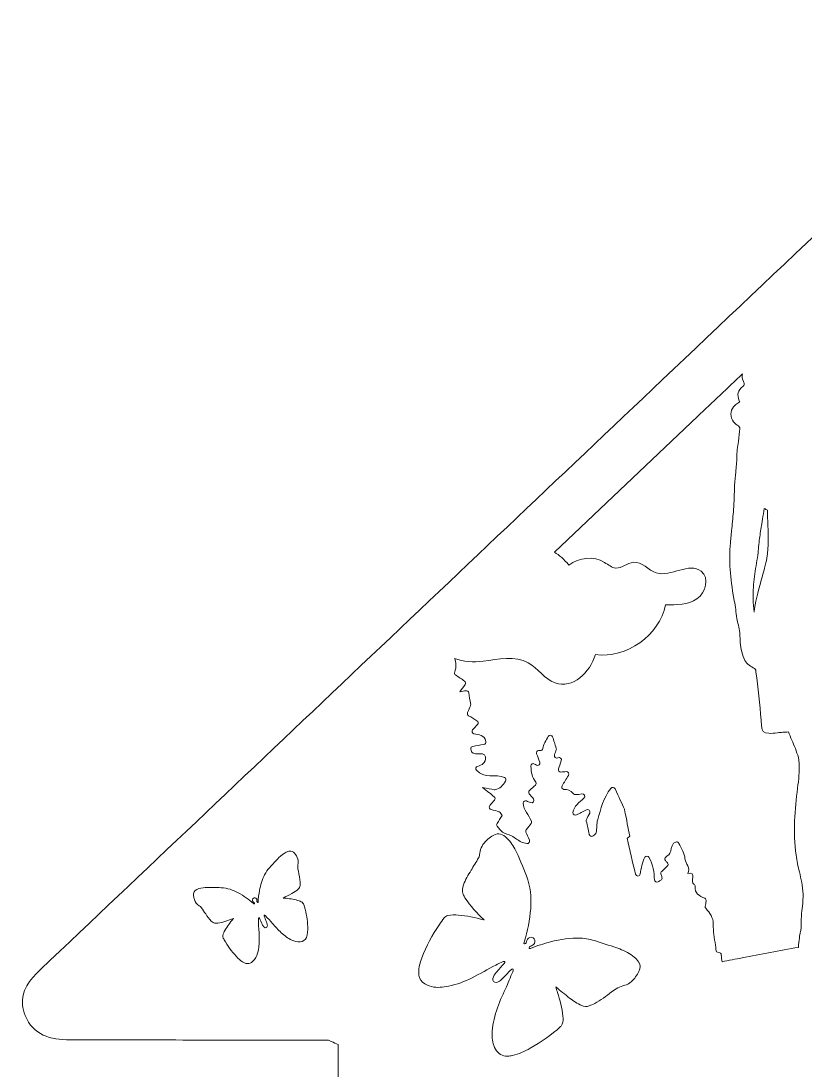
# Model space of a CAD drawing. Header units: millimetres. Extents: x 7 to 551, y -207 to -24.
# Drawn here: x 222.9 to 300, y -130.4 to -27.2 of the extents above; entities that cross this region are included whole.
import ezdxf

# ---------------------------------------------------------------- set-up
doc = ezdxf.new("R2010")
doc.units = ezdxf.units.MM
doc.header["$MEASUREMENT"] = 0
doc.layers.add('Layer 2', color=7, linetype='Continuous')

msp = doc.modelspace()

# ---------------------------------------------------------------- linework, layer by layer
at = {"layer": 'Layer 2', "lineweight": 0}
for points, knots in [([(426.57, -124.18), (426.45, -123), (425.71, -121.65), (424.81, -120.79), (410.95, -107.54), (397.03, -94.35), (383.08, -81.18), (382.31, -80.46), (381.89, -79.74), (381.72, -78.85), (381.68, -78.6), (381.66, -78.32), (381.65, -78.03), (381.65, -77.98), (381.65, -77.94), (381.65, -77.9), (381.67, -72.4), (381.68, -66.91), (381.68, -61.41), (381.68, -55.91), (381.67, -50.42), (381.66, -44.92), (381.65, -41.43), (380.29, -40.1), (376.66, -40.08), (373.28, -40.07), (369.9, -40.07), (366.52, -40.07), (363.91, -40.07), (361.3, -40.07), (358.69, -40.07), (358.18, -40.07), (357.68, -40.07), (357.17, -40.07), (357.17, -40.07), (357.15, -40.07), (357.15, -40.07), (351.8, -40.07), (350.9, -40.91), (350.89, -45.94), (350.88, -47.32), (350.89, -48.7), (350.89, -50.07), (343.01, -43.21), (335.7, -36.29), (328.43, -29.33), (326.94, -27.91), (325.8, -27.19), (324.67, -27.19), (323.52, -27.19), (322.36, -27.92), (320.82, -29.38), (309.2, -40.41), (297.57, -51.42), (285.95, -62.44), (265.57, -81.76), (245.19, -101.09), (224.8, -120.41), (223.71, -121.44), (222.88, -122.53), (223.02, -123.92), (223.06, -124.24), (223.14, -124.58), (223.29, -124.93), (224.09, -126.87), (225.73, -127.33), (227.72, -127.33), (227.74, -127.33), (227.76, -127.33), (227.78, -127.33), (228.73, -127.32), (229.69, -127.32), (230.64, -127.32), (234.26, -127.32), (237.88, -127.35), (241.5, -127.35), (243.08, -127.36), (244.67, -127.36), (246.27, -127.36), (248.51, -127.36), (250.78, -127.35), (253.11, -127.35), (253.2, -127.4), (253.3, -127.44), (253.39, -127.49), (253.61, -127.59), (253.84, -127.69), (254.06, -127.79), (254.06, -128.52), (254.06, -129.05), (254.06, -129.57), (254.06, -129.57), (254.06, -129.57), (254.06, -129.57), (254.06, -129.61), (254.06, -129.65), (254.06, -129.69), (254.06, -151.26), (254.07, -172.83), (254.08, -194.41), (254.08, -195.42), (254.13, -196.26), (254.26, -196.95), (254.72, -199.43), (256.19, -200.04), (260.01, -200.04), (264.47, -200.04), (268.94, -200.04), (273.41, -200.04), (273.41, -200.04), (273.41, -183.65), (273.41, -183.65), (273.41, -183.65), (266.57, -183.65), (266.57, -183.65), (266.57, -183.65), (267.91, -179.74), (269.69, -174.6), (271.38, -169.58), (273.05, -164.63), (274.72, -159.68), (274.34, -159.6), (269.91, -169.55), (267.72, -174.44), (267.62, -174.66), (267.49, -174.87), (267.32, -175.05), (265.83, -176.75), (262.88, -175.63), (262.9, -173.37), (262.91, -173.13), (262.94, -172.89), (263.01, -172.67), (264.64, -167.68), (266.66, -162.81), (268.68, -157.95), (272.26, -149.37), (270.06, -149.89), (279.02, -149.74), (276.28, -148.78), (274.22, -146.09), (274.22, -143.03), (274.22, -139.35), (277.25, -136.2), (280.85, -136.02), (280.85, -136.02), (280.85, -136.01), (280.85, -136.01), (280.87, -136.01), (280.88, -136.01), (280.89, -136.01), (280.96, -136), (281.03, -136.01), (281.1, -136.01), (281.17, -136.01), (281.24, -136), (281.31, -136.01), (281.32, -136.01), (281.34, -136.01), (281.35, -136.01), (281.35, -136.01), (281.35, -136.02), (281.35, -136.02), (284.95, -136.2), (287.99, -139.35), (287.99, -143.03), (287.99, -146.09), (285.92, -148.78), (283.18, -149.74), (292.14, -149.89), (289.94, -149.37), (293.52, -157.95), (295.54, -162.81), (297.56, -167.68), (299.19, -172.67), (299.26, -172.89), (299.29, -173.13), (299.3, -173.37), (299.32, -175.63), (296.37, -176.75), (294.88, -175.05), (294.72, -174.87), (294.58, -174.66), (294.48, -174.44), (292.29, -169.55), (287.86, -159.6), (287.48, -159.68), (289.15, -164.63), (290.82, -169.58), (292.51, -174.6), (294.29, -179.74), (295.63, -183.65), (295.63, -183.65), (295.63, -183.65), (288.79, -183.65), (288.79, -183.65), (288.79, -183.65), (288.79, -200.04), (288.79, -200.04), (296.38, -200.05), (303.98, -200.05), (311.57, -200.05), (311.57, -200.05), (311.57, -183.65), (311.57, -183.65), (311.57, -183.65), (312.5, -159.64), (312.5, -159.64), (312.5, -159.64), (308.07, -169.55), (305.88, -174.44), (305.79, -174.66), (305.65, -174.87), (305.48, -175.05), (303.99, -176.75), (301.04, -175.63), (301.07, -173.37), (301.07, -173.13), (301.1, -172.89), (301.18, -172.67), (302.81, -167.68), (304.82, -162.81), (306.85, -157.95), (310.42, -149.37), (308.22, -149.89), (317.19, -149.74), (314.44, -148.78), (312.38, -146.09), (312.38, -143.03), (312.38, -139.35), (315.41, -136.2), (319.02, -136.02), (319.02, -136.02), (319.02, -136.01), (319.02, -136.01), (319.03, -136.01), (319.04, -136.01), (319.05, -136.01), (319.12, -136), (319.19, -136.01), (319.26, -136.01), (319.33, -136.01), (319.4, -136), (319.47, -136.01), (319.49, -136.01), (319.5, -136.01), (319.51, -136.01), (319.51, -136.01), (319.51, -136.02), (319.51, -136.02), (323.11, -136.2), (326.15, -139.35), (326.15, -143.03), (326.15, -146.09), (324.08, -148.78), (321.34, -149.74), (330.3, -149.89), (328.1, -149.37), (331.68, -157.95), (333.7, -162.81), (335.72, -167.68), (337.35, -172.67), (337.42, -172.89), (337.46, -173.13), (337.46, -173.37), (337.49, -175.63), (334.53, -176.75), (333.04, -175.05), (332.88, -174.87), (332.74, -174.66), (332.64, -174.44), (330.45, -169.55), (325.92, -159.54), (325.92, -159.54), (325.92, -159.54), (326.95, -183.65), (326.95, -183.65), (326.95, -183.65), (326.95, -200.05), (326.95, -200.05), (332.37, -200.05), (337.78, -200.05), (343.2, -200.05), (343.2, -200.05), (343.2, -190.66), (343.2, -190.66), (343.2, -190.66), (338.38, -190.66), (338.38, -190.66), (338.38, -190.66), (339.32, -187.91), (340.58, -184.29), (341.77, -180.76), (342.94, -177.27), (344.12, -173.79), (343.85, -173.73), (340.73, -180.74), (339.19, -184.18), (339.12, -184.33), (339.03, -184.48), (338.91, -184.61), (337.86, -185.8), (335.78, -185.01), (335.8, -183.43), (335.8, -183.25), (335.83, -183.09), (335.88, -182.93), (337.03, -179.42), (338.45, -175.99), (339.87, -172.57), (342.39, -166.53), (340.84, -166.9), (347.15, -166.79), (345.22, -166.12), (343.76, -164.22), (343.76, -162.07), (343.76, -159.47), (345.9, -157.26), (348.44, -157.13), (348.44, -157.13), (348.44, -157.12), (348.44, -157.12), (348.45, -157.12), (348.45, -157.12), (348.46, -157.12), (348.51, -157.12), (348.56, -157.13), (348.61, -157.13), (348.66, -157.13), (348.71, -157.12), (348.76, -157.12), (348.77, -157.12), (348.78, -157.12), (348.78, -157.12), (348.78, -157.12), (348.78, -157.13), (348.78, -157.13), (351.32, -157.26), (353.46, -159.47), (353.46, -162.07), (353.46, -164.22), (352, -166.12), (350.07, -166.79), (356.38, -166.9), (354.84, -166.53), (357.35, -172.57), (358.77, -175.99), (360.2, -179.42), (361.34, -182.93), (361.39, -183.09), (361.42, -183.25), (361.42, -183.43), (361.44, -185.01), (359.36, -185.8), (358.31, -184.61), (358.19, -184.48), (358.1, -184.33), (358.03, -184.18), (356.49, -180.74), (353.37, -173.73), (353.1, -173.79), (354.28, -177.27), (355.45, -180.76), (356.64, -184.29), (357.9, -187.91), (358.84, -190.66), (358.84, -190.66), (358.84, -190.66), (354.02, -190.66), (354.02, -190.66), (354.02, -190.66), (354.02, -200.05), (354.02, -200.05), (359.54, -200.05), (365.06, -200.05), (370.58, -200.04), (370.58, -200.04), (370.58, -190.66), (370.58, -190.66), (370.58, -190.66), (371.24, -173.76), (371.24, -173.76), (371.24, -173.76), (368.12, -180.74), (366.58, -184.18), (366.51, -184.33), (366.41, -184.48), (366.3, -184.61), (365.25, -185.8), (363.17, -185.01), (363.19, -183.43), (363.19, -183.25), (363.21, -183.09), (363.27, -182.93), (364.41, -179.42), (365.83, -175.99), (367.26, -172.57), (369.77, -166.53), (368.23, -166.9), (374.54, -166.79), (372.61, -166.12), (371.15, -164.22), (371.15, -162.07), (371.15, -159.47), (373.29, -157.26), (375.82, -157.13), (375.82, -157.13), (375.82, -157.12), (375.82, -157.12), (375.83, -157.12), (375.84, -157.12), (375.85, -157.12), (375.9, -157.12), (375.95, -157.13), (376, -157.13), (376.05, -157.13), (376.1, -157.12), (376.15, -157.12), (376.15, -157.12), (376.16, -157.12), (376.17, -157.12), (376.17, -157.12), (376.17, -157.13), (376.17, -157.13), (378.71, -157.26), (380.84, -159.47), (380.84, -162.07), (380.84, -164.22), (379.39, -166.12), (377.46, -166.79), (383.77, -166.9), (382.22, -166.53), (384.74, -172.57), (386.16, -175.99), (387.58, -179.42), (388.73, -182.93), (388.78, -183.09), (388.81, -183.25), (388.81, -183.43), (388.83, -185.01), (386.75, -185.8), (385.7, -184.61), (385.58, -184.48), (385.48, -184.33), (385.42, -184.18), (383.87, -180.74), (380.68, -173.69), (380.68, -173.69), (380.68, -173.69), (381.41, -190.66), (381.41, -190.66), (381.41, -190.66), (381.41, -200.04), (381.41, -200.04), (384.49, -200.04), (387.57, -200.04), (390.64, -200.03), (394.18, -200.03), (395.54, -198.72), (395.58, -195.36), (395.59, -194.79), (395.59, -194.22), (395.59, -193.66), (395.59, -178.02), (395.59, -162.37), (395.6, -146.73), (395.6, -141.08), (395.6, -135.42), (395.61, -129.77), (395.61, -129.16), (395.66, -128.54), (395.7, -127.84), (395.75, -127.77), (395.81, -127.71), (395.88, -127.65), (396.38, -127.65), (396.83, -127.65), (397.24, -127.65), (397.52, -127.65), (397.79, -127.65), (398.06, -127.65), (401.39, -127.65), (404.71, -127.66), (408.04, -127.66), (408.04, -127.66), (408.04, -127.66), (408.04, -127.66), (410.41, -127.66), (412.77, -127.66), (415.14, -127.66), (417.47, -127.66), (419.8, -127.66), (422.12, -127.66), (424.79, -127.65), (426.65, -126.38), (426.58, -124.38), (426.57, -124.31), (426.58, -124.25), (426.57, -124.18)], [0, 0, 0, 0, 1, 1, 1, 2, 2, 2, 3, 3, 3, 4, 4, 4, 5, 5, 5, 6, 6, 6, 7, 7, 7, 8, 8, 8, 9, 9, 9, 10, 10, 10, 11, 11, 11, 12, 12, 12, 13, 13, 13, 14, 14, 14, 15, 15, 15, 16, 16, 16, 17, 17, 17, 18, 18, 18, 19, 19, 19, 20, 20, 20, 21, 21, 21, 22, 22, 22, 23, 23, 23, 24, 24, 24, 25, 25, 25, 26, 26, 26, 27, 27, 27, 28, 28, 28, 29, 29, 29, 30, 30, 30, 31, 31, 31, 32, 32, 32, 33, 33, 33, 34, 34, 34, 35, 35, 35, 36, 36, 36, 37, 37, 37, 38, 38, 38, 39, 39, 39, 40, 40, 40, 41, 41, 41, 42, 42, 42, 43, 43, 43, 44, 44, 44, 45, 45, 45, 46, 46, 46, 47, 47, 47, 48, 48, 48, 49, 49, 49, 50, 50, 50, 51, 51, 51, 52, 52, 52, 53, 53, 53, 54, 54, 54, 55, 55, 55, 56, 56, 56, 57, 57, 57, 58, 58, 58, 59, 59, 59, 60, 60, 60, 61, 61, 61, 62, 62, 62, 63, 63, 63, 64, 64, 64, 65, 65, 65, 66, 66, 66, 67, 67, 67, 68, 68, 68, 69, 69, 69, 70, 70, 70, 71, 71, 71, 72, 72, 72, 73, 73, 73, 74, 74, 74, 75, 75, 75, 76, 76, 76, 77, 77, 77, 78, 78, 78, 79, 79, 79, 80, 80, 80, 81, 81, 81, 82, 82, 82, 83, 83, 83, 84, 84, 84, 85, 85, 85, 86, 86, 86, 87, 87, 87, 88, 88, 88, 89, 89, 89, 90, 90, 90, 91, 91, 91, 92, 92, 92, 93, 93, 93, 94, 94, 94, 95, 95, 95, 96, 96, 96, 97, 97, 97, 98, 98, 98, 99, 99, 99, 100, 100, 100, 101, 101, 101, 102, 102, 102, 103, 103, 103, 104, 104, 104, 105, 105, 105, 106, 106, 106, 107, 107, 107, 108, 108, 108, 109, 109, 109, 110, 110, 110, 111, 111, 111, 112, 112, 112, 113, 113, 113, 114, 114, 114, 115, 115, 115, 116, 116, 116, 117, 117, 117, 118, 118, 118, 119, 119, 119, 120, 120, 120, 121, 121, 121, 122, 122, 122, 123, 123, 123, 124, 124, 124, 125, 125, 125, 126, 126, 126, 127, 127, 127, 128, 128, 128, 129, 129, 129, 130, 130, 130, 131, 131, 131, 132, 132, 132, 133, 133, 133, 134, 134, 134, 135, 135, 135, 136, 136, 136, 137, 137, 137, 138, 138, 138, 139, 139, 139, 140, 140, 140, 141, 141, 141, 142, 142, 142, 143, 143, 143, 144, 144, 144, 145, 145, 145, 146, 146, 146, 147, 147, 147, 148, 148, 148, 149, 149, 149, 150, 150, 150, 151, 151, 151, 152, 152, 152, 153, 153, 153, 154, 154, 154, 155, 155, 155, 156, 156, 156, 157, 157, 157, 158, 158, 158, 159, 159, 159, 160, 160, 160, 161, 161, 161, 162, 162, 162, 163, 163, 163, 164, 164, 164, 165, 165, 165, 166, 166, 166, 166]), ([(299.7, -114.19), (299.63, -114.78), (299.55, -115.55), (299.57, -116.37), (299.57, -116.5), (299.53, -116.65), (299.49, -116.8), (299.45, -116.93), (299.38, -117.59), (299.31, -118.24), (297.46, -118.56), (295.61, -118.91), (293.78, -119.27), (293.11, -119.4), (292.45, -119.53), (291.8, -119.65), (291.75, -119.43), (291.74, -119.21), (291.73, -118.98), (291.73, -118.85), (291.62, -118.75), (291.49, -118.75), (291.06, -118.77), (291.22, -118.2), (291.17, -118.01), (291.01, -117.34), (290.95, -116.64), (290.94, -115.95), (290.94, -115.29), (290.61, -114.87), (290.21, -114.4), (290.16, -114.34), (290.14, -114.28), (290.15, -114.21), (290.18, -114.06), (290.21, -113.87), (290.23, -113.67), (290.25, -113.57), (290.2, -113.46), (290.1, -113.42), (289.56, -113.18), (289.09, -112.93), (289.16, -112.26), (289.18, -112.16), (289.12, -112.06), (289.03, -112.03), (288.6, -111.86), (289.38, -110.75), (288.44, -110.97), (288.75, -110.42), (288.2, -110.05), (288.16, -109.54), (288.12, -109.02), (287.8, -108.52), (287.57, -108.02), (287.53, -107.92), (287.42, -107.86), (287.31, -107.88), (286.86, -107.96), (286.82, -108.48), (286.76, -108.78), (286.69, -109.12), (286.47, -109.21), (286.27, -109.36), (286.17, -109.44), (286.15, -109.6), (286.24, -109.71), (286.3, -109.77), (286.37, -109.84), (286.44, -109.92), (286.53, -110.02), (286.52, -110.17), (286.42, -110.26), (286.24, -110.42), (286.06, -110.59), (285.87, -110.78), (285.8, -110.84), (285.77, -110.93), (285.8, -111.02), (285.83, -111.13), (285.86, -111.25), (285.9, -111.37), (285.93, -111.48), (285.88, -111.59), (285.78, -111.64), (285.69, -111.69), (285.6, -111.74), (285.51, -111.79), (285.36, -111.88), (285.17, -111.77), (285.16, -111.6), (285.12, -110.88), (285.06, -110.12), (284.62, -109.39), (284.53, -109.24), (284.29, -109.24), (284.21, -109.39), (283.93, -109.89), (283.86, -110.46), (283.76, -111.04), (283.71, -111.3), (283.35, -111.3), (283.29, -111.05), (283, -109.8), (282.74, -108.67), (282.48, -107.52), (282.53, -107.47), (282.66, -107.38), (282.73, -107.32), (282.57, -106.51), (282.42, -105.73), (282.22, -104.7), (282.22, -104.69), (282.21, -104.67), (282.2, -104.65), (281.97, -104.15), (281.65, -103.45), (281.28, -102.66), (281.21, -102.5), (280.99, -102.47), (280.88, -102.61), (280.11, -103.55), (279.91, -104.65), (279.58, -105.68), (279.45, -106.08), (279.53, -106.55), (279.42, -106.95), (279.39, -107.08), (279.27, -107.17), (279.13, -107.28), (278.99, -107.39), (278.79, -107.31), (278.75, -107.14), (278.65, -106.67), (278.55, -106.26), (278.46, -105.84), (278.45, -105.78), (278.45, -105.73), (278.48, -105.68), (278.57, -105.5), (278.67, -105.3), (278.79, -105.04), (278.9, -104.83), (278.67, -104.62), (278.47, -104.72), (278.1, -104.91), (277.8, -105.07), (277.5, -105.22), (277.33, -105.31), (277.13, -105.17), (277.15, -104.98), (277.23, -104.33), (277.76, -104.01), (278.23, -103.57), (278.4, -103.41), (278.26, -103.13), (278.03, -103.16), (277.61, -103.23), (277.26, -103.28), (277.19, -103.16), (276.94, -102.73), (276.58, -102.75), (276.25, -102.71), (276.08, -102.69), (275.98, -102.5), (276.08, -102.35), (276.27, -102.04), (276.47, -101.72), (276.71, -101.34), (276.81, -101.17), (276.68, -100.96), (276.49, -100.97), (276.29, -100.99), (276.13, -101), (275.97, -101.01), (275.8, -101.02), (275.67, -100.85), (275.73, -100.69), (275.81, -100.45), (275.9, -100.2), (276, -99.9), (276.07, -99.7), (275.86, -99.51), (275.67, -99.61), (275.67, -99.62), (275.66, -99.62), (275.66, -99.62), (275.47, -99.72), (275.25, -99.53), (275.33, -99.33), (275.39, -99.13), (275.45, -98.96), (275.5, -98.83), (275.52, -98.78), (275.52, -98.73), (275.5, -98.68), (275.37, -98.27), (275.26, -97.91), (275.15, -97.56), (275.08, -97.36), (274.81, -97.34), (274.71, -97.52), (274.51, -97.9), (274.23, -98.26), (274.17, -98.71), (274.15, -98.82), (274.05, -98.9), (273.94, -98.9), (273.94, -98.9), (273.79, -98.9), (273.79, -98.9), (273.62, -98.9), (273.51, -99.07), (273.57, -99.23), (273.67, -99.48), (273.77, -99.74), (273.89, -100.03), (273.98, -100.25), (273.74, -100.45), (273.55, -100.33), (273.49, -100.29), (273.43, -100.25), (273.37, -100.22), (273.21, -100.12), (273, -100.24), (273.01, -100.44), (273.05, -101.03), (273.12, -101.54), (273.48, -101.99), (273.56, -102.08), (273.54, -102.22), (273.45, -102.31), (273.27, -102.47), (273.09, -102.62), (272.88, -102.81), (272.78, -102.89), (272.77, -103.04), (272.85, -103.14), (272.98, -103.3), (273.12, -103.47), (273.26, -103.64), (273.41, -103.84), (273.21, -104.11), (272.98, -104.01), (272.85, -103.96), (272.72, -103.9), (272.59, -103.85), (272.44, -103.78), (272.26, -103.89), (272.26, -104.06), (272.27, -104.76), (272.81, -105.21), (273.06, -105.85), (273.09, -105.93), (273.08, -106.02), (273.03, -106.08), (272.89, -106.26), (272.73, -106.46), (272.56, -106.68), (272.5, -106.75), (272.49, -106.85), (272.52, -106.93), (272.63, -107.16), (272.74, -107.41), (272.87, -107.7), (272.95, -107.87), (272.8, -108.06), (272.61, -108.03), (272.41, -108), (272.24, -107.96), (272.08, -107.89), (271.74, -107.73), (271.45, -107.46), (271.11, -107.28), (270.83, -107.13), (270.48, -107.1), (270.22, -106.92), (270.02, -106.78), (269.86, -106.55), (269.69, -106.33), (269.62, -106.25), (269.62, -106.14), (269.68, -106.06), (269.86, -105.78), (270.01, -105.54), (270.17, -105.29), (270.08, -105.16), (270.02, -104.96), (269.9, -104.91), (269.65, -104.82), (269.39, -104.76), (269.1, -104.7), (268.93, -104.66), (268.85, -104.45), (268.97, -104.31), (269.12, -104.14), (269.27, -103.96), (269.43, -103.77), (269.52, -103.67), (269.51, -103.51), (269.4, -103.43), (269.08, -103.17), (268.74, -102.91), (268.25, -102.52), (268.76, -102.62), (269.07, -102.68), (269.41, -102.75), (269.45, -102.75), (269.49, -102.75), (269.53, -102.74), (269.93, -102.63), (270.26, -102.37), (270.53, -101.9), (270.6, -101.77), (270.55, -101.61), (270.42, -101.55), (269.53, -101.16), (268.4, -101.71), (267.65, -100.83), (267.55, -100.7), (267.61, -100.5), (267.77, -100.45), (268.17, -100.33), (268.6, -100.17), (268.55, -99.51), (268.39, -98.81), (267.19, -99.7), (267.1, -98.74), (267.09, -98.62), (267.18, -98.51), (267.29, -98.49), (267.65, -98.42), (268.01, -98.36), (268.38, -98.29), (268.51, -98.27), (268.6, -98.14), (268.57, -98.01), (268.44, -97.34), (267.9, -97.37), (267.4, -97.24), (267.23, -97.2), (267.16, -96.98), (267.28, -96.85), (267.44, -96.68), (267.59, -96.52), (267.76, -96.33), (267.86, -96.22), (267.83, -96.04), (267.7, -95.97), (267.43, -95.8), (267.17, -95.64), (266.89, -95.47), (266.79, -95.41), (266.75, -95.28), (266.79, -95.17), (266.91, -94.9), (267.02, -94.64), (267.07, -94.51), (267.09, -94.47), (267.09, -94.43), (267.09, -94.38), (267.01, -93.9), (266.96, -93.57), (266.9, -93.22), (266.88, -93.09), (266.76, -93), (266.63, -93.02), (266.46, -93.05), (266.27, -93.08), (266.03, -93.12), (266.21, -92.87), (266.36, -92.67), (266.55, -92.4), (266.62, -92.29), (266.6, -92.14), (266.49, -92.07), (266.21, -91.88), (265.93, -91.69), (265.6, -91.47), (265.51, -91.41), (265.48, -91.29), (265.52, -91.18), (265.7, -90.67), (265.68, -90.23), (265.51, -89.84), (266.35, -90.18), (267.39, -90.23), (268.31, -90.11), (269.81, -89.91), (271.43, -89.53), (272.75, -90.27), (273.71, -90.81), (274.35, -91.88), (275.39, -92.25), (277.1, -92.86), (278.85, -91.21), (279.35, -89.47), (282.43, -89.85), (285.61, -87.6), (286.26, -84.56), (287.32, -84.58), (288.46, -84.58), (289.34, -83.99), (290.22, -83.39), (290.58, -81.94), (289.76, -81.27), (288.58, -80.31), (286.79, -81.89), (285.34, -81.43), (284.54, -81.18), (283.93, -80.31), (283.09, -80.39), (282.48, -80.44), (281.97, -81), (281.36, -80.96), (280.95, -80.93), (280.62, -80.63), (280.26, -80.41), (279.15, -79.73), (277.78, -79.95), (276.74, -80.66), (276.28, -80.11), (275.81, -79.69), (275.33, -79.4), (275.33, -79.4), (289.39, -66.07), (289.39, -66.07), (290.87, -64.67), (292.35, -63.27), (293.82, -61.87), (293.73, -62.08), (293.76, -62.33), (293.9, -62.62), (293.97, -62.76), (293.99, -62.84), (293.97, -62.92), (293.96, -63), (293.92, -63.04), (293.85, -63.1), (293.34, -63.52), (293.25, -63.89), (293.5, -64.53), (293.51, -64.56), (293.53, -64.59), (293.54, -64.62), (293.51, -64.64), (293.48, -64.66), (293.44, -64.68), (293.32, -64.76), (293.2, -64.84), (293.09, -64.94), (292.65, -65.35), (292.56, -65.88), (292.83, -66.43), (292.95, -66.68), (293.14, -66.81), (293.29, -66.91), (293.48, -67.04), (293.56, -67.1), (293.55, -67.28), (293.54, -67.61), (293.48, -68.05), (293.41, -68.52), (293.33, -69.06), (293.25, -69.62), (293.25, -70.02), (293.25, -70.55), (293.2, -71.04), (293.15, -71.53), (293.1, -71.94), (293.06, -72.37), (293.04, -72.83), (293.02, -73.64), (292.98, -74.44), (292.93, -75.2), (292.89, -75.83), (292.82, -76.46), (292.76, -77.08), (292.71, -77.55), (292.66, -78.01), (292.62, -78.47), (292.48, -80.2), (292.59, -81.94), (292.97, -83.96), (293.08, -84.53), (293.16, -85.12), (293.23, -85.68), (293.23, -85.68), (293.24, -85.73), (293.24, -85.73), (293.27, -85.98), (293.3, -86.19), (293.37, -86.39), (293.54, -86.89), (293.55, -87.34), (293.57, -87.86), (293.57, -87.86), (293.58, -88.04), (293.58, -88.04), (293.6, -88.64), (293.73, -89.28), (293.97, -89.89), (294.14, -90.34), (294.49, -90.56), (294.86, -90.76), (295.1, -90.89), (295.1, -90.89), (295.14, -91.18), (295.37, -92.71), (295.51, -94.34), (295.64, -95.92), (295.64, -95.92), (295.69, -96.48), (295.69, -96.48), (295.74, -97.04), (295.86, -97.16), (296.39, -97.2), (296.67, -97.22), (296.97, -97.18), (297.26, -97.15), (297.44, -97.13), (297.62, -97.11), (297.79, -97.1), (297.86, -97.1), (297.93, -97.09), (298.01, -97.09), (298.12, -97.08), (298.23, -97.07), (298.33, -97.06), (298.44, -97.33), (298.55, -97.6), (298.66, -97.86), (298.9, -98.42), (299.14, -98.99), (299.31, -99.58), (299.41, -99.96), (299.4, -100.34), (299.39, -100.74), (299.38, -100.83), (299.38, -100.93), (299.38, -101.03), (299.37, -101.45), (299.32, -101.85), (299.27, -102.27), (299.27, -102.27), (299.23, -102.58), (299.23, -102.58), (298.97, -104.67), (298.77, -106.92), (299.08, -109.18), (299.15, -109.74), (299.28, -110.29), (299.41, -110.82), (299.49, -111.16), (299.57, -111.51), (299.64, -111.85), (299.79, -112.62), (299.81, -113.36), (299.7, -114.19)], [0, 0, 0, 0, 1, 1, 1, 2, 2, 2, 3, 3, 3, 4, 4, 4, 5, 5, 5, 6, 6, 6, 7, 7, 7, 8, 8, 8, 9, 9, 9, 10, 10, 10, 11, 11, 11, 12, 12, 12, 13, 13, 13, 14, 14, 14, 15, 15, 15, 16, 16, 16, 17, 17, 17, 18, 18, 18, 19, 19, 19, 20, 20, 20, 21, 21, 21, 22, 22, 22, 23, 23, 23, 24, 24, 24, 25, 25, 25, 26, 26, 26, 27, 27, 27, 28, 28, 28, 29, 29, 29, 30, 30, 30, 31, 31, 31, 32, 32, 32, 33, 33, 33, 34, 34, 34, 35, 35, 35, 36, 36, 36, 37, 37, 37, 38, 38, 38, 39, 39, 39, 40, 40, 40, 41, 41, 41, 42, 42, 42, 43, 43, 43, 44, 44, 44, 45, 45, 45, 46, 46, 46, 47, 47, 47, 48, 48, 48, 49, 49, 49, 50, 50, 50, 51, 51, 51, 52, 52, 52, 53, 53, 53, 54, 54, 54, 55, 55, 55, 56, 56, 56, 57, 57, 57, 58, 58, 58, 59, 59, 59, 60, 60, 60, 61, 61, 61, 62, 62, 62, 63, 63, 63, 64, 64, 64, 65, 65, 65, 66, 66, 66, 67, 67, 67, 68, 68, 68, 69, 69, 69, 70, 70, 70, 71, 71, 71, 72, 72, 72, 73, 73, 73, 74, 74, 74, 75, 75, 75, 76, 76, 76, 77, 77, 77, 78, 78, 78, 79, 79, 79, 80, 80, 80, 81, 81, 81, 82, 82, 82, 83, 83, 83, 84, 84, 84, 85, 85, 85, 86, 86, 86, 87, 87, 87, 88, 88, 88, 89, 89, 89, 90, 90, 90, 91, 91, 91, 92, 92, 92, 93, 93, 93, 94, 94, 94, 95, 95, 95, 96, 96, 96, 97, 97, 97, 98, 98, 98, 99, 99, 99, 100, 100, 100, 101, 101, 101, 102, 102, 102, 103, 103, 103, 104, 104, 104, 105, 105, 105, 106, 106, 106, 107, 107, 107, 108, 108, 108, 109, 109, 109, 110, 110, 110, 111, 111, 111, 112, 112, 112, 113, 113, 113, 114, 114, 114, 115, 115, 115, 116, 116, 116, 117, 117, 117, 118, 118, 118, 119, 119, 119, 120, 120, 120, 121, 121, 121, 122, 122, 122, 123, 123, 123, 124, 124, 124, 125, 125, 125, 126, 126, 126, 127, 127, 127, 128, 128, 128, 129, 129, 129, 130, 130, 130, 131, 131, 131, 132, 132, 132, 133, 133, 133, 134, 134, 134, 135, 135, 135, 136, 136, 136, 137, 137, 137, 138, 138, 138, 139, 139, 139, 140, 140, 140, 141, 141, 141, 142, 142, 142, 143, 143, 143, 144, 144, 144, 145, 145, 145, 146, 146, 146, 147, 147, 147, 148, 148, 148, 149, 149, 149, 150, 150, 150, 151, 151, 151, 152, 152, 152, 153, 153, 153, 154, 154, 154, 155, 155, 155, 156, 156, 156, 157, 157, 157, 158, 158, 158, 159, 159, 159, 160, 160, 160, 161, 161, 161, 162, 162, 162, 163, 163, 163, 164, 164, 164, 165, 165, 165, 166, 166, 166, 167, 167, 167, 168, 168, 168, 169, 169, 169, 170, 170, 170, 171, 171, 171, 172, 172, 172, 173, 173, 173, 174, 174, 174, 175, 175, 175, 176, 176, 176, 177, 177, 177, 178, 178, 178, 179, 179, 179, 180, 180, 180, 181, 181, 181, 182, 182, 182, 183, 183, 183, 184, 184, 184, 185, 185, 185, 186, 186, 186, 186]), ([(294.89, -82.84), (294.93, -82.13), (295.04, -81.42), (295.15, -80.73), (295.21, -80.38), (295.27, -80.03), (295.32, -79.68), (295.35, -79.41), (295.38, -79.13), (295.4, -78.86), (295.43, -78.59), (295.45, -78.32), (295.49, -78.06), (295.55, -77.58), (295.63, -77.09), (295.71, -76.61), (295.71, -76.61), (295.78, -76.17), (295.78, -76.17), (295.85, -75.8), (295.9, -75.45), (295.95, -75.1), (296.01, -75.14), (296.07, -75.17), (296.12, -75.19), (296.17, -75.22), (296.26, -75.26), (296.27, -75.28), (296.27, -75.87), (296.3, -76.37), (296.32, -76.82), (296.36, -77.86), (296.4, -78.69), (296.2, -79.99), (296.12, -80.56), (295.89, -81.33), (295.66, -82.15), (295.34, -83.28), (295.01, -84.45), (294.97, -85.25), (294.97, -85.27), (294.97, -85.29), (294.97, -85.31), (294.83, -84.39), (294.85, -83.52), (294.89, -82.84)], [0, 0, 0, 0, 1, 1, 1, 2, 2, 2, 3, 3, 3, 4, 4, 4, 5, 5, 5, 6, 6, 6, 7, 7, 7, 8, 8, 8, 9, 9, 9, 10, 10, 10, 11, 11, 11, 12, 12, 12, 13, 13, 13, 14, 14, 14, 15, 15, 15, 15]), ([(283.63, -120.6), (283.44, -120.97), (283.21, -121.31), (282.9, -121.6), (282.71, -121.78), (282.49, -121.93), (282.24, -121.97), (281.74, -122.07), (281.33, -122.31), (280.94, -122.62), (280.42, -123.03), (279.88, -123.43), (279.29, -123.75), (279.11, -123.84), (278.92, -123.92), (278.73, -123.99), (278.49, -124.08), (278.24, -124.05), (278, -123.95), (277.57, -123.76), (277.19, -123.51), (276.82, -123.22), (276.35, -122.87), (275.9, -122.49), (275.45, -122.13), (275.51, -122.31), (275.57, -122.49), (275.63, -122.68), (275.87, -123.43), (276.09, -124.19), (276.16, -124.99), (276.19, -125.25), (276.21, -125.52), (276.1, -125.78), (276.06, -125.87), (276.01, -125.96), (275.93, -126.03), (275.02, -126.85), (274.02, -127.55), (272.95, -128.15), (272.39, -128.46), (271.82, -128.73), (271.19, -128.87), (271.04, -128.91), (270.88, -128.93), (270.72, -128.94), (270.17, -128.97), (269.8, -128.69), (269.53, -128.24), (269.27, -127.79), (269.19, -127.29), (269.2, -126.77), (269.21, -125.98), (269.4, -125.22), (269.63, -124.47), (269.86, -123.73), (270.19, -123.02), (270.51, -122.31), (270.76, -121.76), (270.99, -121.19), (271.23, -120.63), (271.25, -120.58), (271.26, -120.53), (271.27, -120.48), (271.27, -120.44), (271.25, -120.4), (271.24, -120.36), (271.21, -120.37), (271.16, -120.37), (271.13, -120.39), (271.05, -120.45), (270.97, -120.52), (270.9, -120.59), (270.64, -120.86), (270.39, -121.13), (270.13, -121.39), (270, -121.53), (269.86, -121.65), (269.66, -121.68), (269.39, -121.72), (269.23, -121.56), (269.27, -121.29), (269.31, -121.05), (269.46, -120.88), (269.61, -120.71), (269.87, -120.41), (270.14, -120.11), (270.39, -119.81), (270.43, -119.76), (270.44, -119.69), (270.46, -119.62), (270.4, -119.63), (270.33, -119.61), (270.28, -119.64), (270.03, -119.74), (269.79, -119.85), (269.55, -119.98), (268.78, -120.39), (268.03, -120.82), (267.25, -121.22), (266.51, -121.59), (265.73, -121.88), (264.91, -122.06), (264.36, -122.17), (263.81, -122.22), (263.25, -122.1), (262.92, -122.03), (262.63, -121.88), (262.37, -121.66), (262.08, -121.41), (261.99, -121.08), (261.98, -120.71), (261.98, -120.22), (262.12, -119.74), (262.29, -119.28), (262.71, -118.11), (263.33, -117.04), (264.01, -116), (264.16, -115.78), (264.33, -115.57), (264.49, -115.35), (264.58, -115.22), (264.71, -115.15), (264.86, -115.11), (265.2, -115.02), (265.53, -115.03), (265.87, -115.06), (266.71, -115.13), (267.53, -115.32), (268.35, -115.54), (268.36, -115.55), (268.38, -115.55), (268.41, -115.55), (267.73, -114.86), (267.05, -114.18), (266.53, -113.36), (266.47, -113.26), (266.41, -113.15), (266.36, -113.03), (266.21, -112.72), (266.28, -112.41), (266.39, -112.1), (266.57, -111.59), (266.85, -111.12), (267.13, -110.66), (267.38, -110.26), (267.63, -109.86), (267.86, -109.44), (267.94, -109.31), (267.97, -109.14), (267.99, -108.99), (268.05, -108.47), (268.28, -108.05), (268.67, -107.72), (268.83, -107.58), (269, -107.43), (269.18, -107.31), (269.65, -106.99), (270.08, -107.02), (270.51, -107.38), (270.91, -107.7), (271.18, -108.13), (271.42, -108.57), (271.88, -109.42), (272.22, -110.32), (272.58, -111.22), (272.98, -112.25), (273.07, -113.31), (272.99, -114.41), (272.91, -115.54), (272.68, -116.64), (272.35, -117.72), (272.32, -117.79), (272.3, -117.86), (272.39, -117.89), (272.47, -117.92), (272.51, -117.85), (272.53, -117.79), (272.56, -117.72), (272.59, -117.65), (272.62, -117.58), (272.63, -117.53), (272.64, -117.48), (272.67, -117.44), (272.78, -117.25), (273.03, -117.19), (273.22, -117.3), (273.41, -117.41), (273.47, -117.66), (273.36, -117.85), (273.32, -117.91), (273.27, -117.96), (273.22, -117.99), (273.18, -118.02), (273.13, -118.05), (273.07, -118.08), (273, -118.11), (272.93, -118.14), (272.87, -118.18), (272.84, -118.2), (272.83, -118.27), (272.84, -118.31), (272.85, -118.36), (272.9, -118.37), (272.96, -118.35), (273.61, -118.08), (274.27, -117.87), (274.95, -117.7), (275.92, -117.45), (276.89, -117.3), (277.89, -117.34), (278.43, -117.36), (278.95, -117.46), (279.45, -117.63), (280.22, -117.88), (280.99, -118.13), (281.74, -118.4), (282.26, -118.59), (282.75, -118.83), (283.18, -119.19), (283.34, -119.32), (283.48, -119.48), (283.6, -119.65), (283.79, -119.95), (283.8, -120.28), (283.63, -120.6)], [0, 0, 0, 0, 1, 1, 1, 2, 2, 2, 3, 3, 3, 4, 4, 4, 5, 5, 5, 6, 6, 6, 7, 7, 7, 8, 8, 8, 9, 9, 9, 10, 10, 10, 11, 11, 11, 12, 12, 12, 13, 13, 13, 14, 14, 14, 15, 15, 15, 16, 16, 16, 17, 17, 17, 18, 18, 18, 19, 19, 19, 20, 20, 20, 21, 21, 21, 22, 22, 22, 23, 23, 23, 24, 24, 24, 25, 25, 25, 26, 26, 26, 27, 27, 27, 28, 28, 28, 29, 29, 29, 30, 30, 30, 31, 31, 31, 32, 32, 32, 33, 33, 33, 34, 34, 34, 35, 35, 35, 36, 36, 36, 37, 37, 37, 38, 38, 38, 39, 39, 39, 40, 40, 40, 41, 41, 41, 42, 42, 42, 43, 43, 43, 44, 44, 44, 45, 45, 45, 46, 46, 46, 47, 47, 47, 48, 48, 48, 49, 49, 49, 50, 50, 50, 51, 51, 51, 52, 52, 52, 53, 53, 53, 54, 54, 54, 55, 55, 55, 56, 56, 56, 57, 57, 57, 58, 58, 58, 59, 59, 59, 60, 60, 60, 61, 61, 61, 62, 62, 62, 63, 63, 63, 64, 64, 64, 65, 65, 65, 66, 66, 66, 67, 67, 67, 68, 68, 68, 69, 69, 69, 70, 70, 70, 71, 71, 71, 72, 72, 72, 73, 73, 73, 74, 74, 74, 75, 75, 75, 75]), ([(251.01, -117.01), (251, -117.09), (250.97, -117.18), (250.94, -117.26), (250.83, -117.54), (250.6, -117.66), (250.32, -117.69), (250.03, -117.72), (249.77, -117.65), (249.51, -117.53), (249.12, -117.35), (248.79, -117.08), (248.47, -116.8), (248.15, -116.52), (247.88, -116.2), (247.6, -115.88), (247.38, -115.63), (247.15, -115.39), (246.93, -115.15), (246.91, -115.13), (246.89, -115.11), (246.86, -115.1), (246.85, -115.09), (246.82, -115.08), (246.8, -115.08), (246.8, -115.1), (246.78, -115.12), (246.79, -115.14), (246.8, -115.2), (246.82, -115.25), (246.84, -115.3), (246.91, -115.49), (246.99, -115.68), (247.06, -115.86), (247.09, -115.96), (247.12, -116.06), (247.09, -116.16), (247.05, -116.31), (246.93, -116.35), (246.81, -116.27), (246.7, -116.2), (246.65, -116.08), (246.6, -115.97), (246.51, -115.77), (246.42, -115.58), (246.33, -115.38), (246.32, -115.35), (246.28, -115.33), (246.25, -115.31), (246.24, -115.34), (246.22, -115.37), (246.22, -115.4), (246.22, -115.54), (246.21, -115.69), (246.22, -115.84), (246.25, -116.31), (246.29, -116.78), (246.31, -117.26), (246.32, -117.71), (246.29, -118.16), (246.19, -118.6), (246.12, -118.9), (246.02, -119.19), (245.83, -119.44), (245.72, -119.59), (245.58, -119.7), (245.41, -119.78), (245.22, -119.87), (245.03, -119.84), (244.85, -119.76), (244.6, -119.65), (244.4, -119.48), (244.21, -119.29), (243.72, -118.82), (243.33, -118.27), (242.98, -117.7), (242.9, -117.58), (242.83, -117.45), (242.76, -117.32), (242.72, -117.24), (242.71, -117.16), (242.73, -117.08), (242.76, -116.89), (242.84, -116.73), (242.93, -116.57), (243.16, -116.16), (243.44, -115.8), (243.74, -115.44), (243.75, -115.44), (243.75, -115.43), (243.76, -115.41), (243.26, -115.6), (242.77, -115.78), (242.24, -115.86), (242.18, -115.87), (242.11, -115.87), (242.04, -115.87), (241.85, -115.88), (241.71, -115.77), (241.58, -115.65), (241.37, -115.44), (241.2, -115.2), (241.04, -114.96), (240.89, -114.74), (240.75, -114.53), (240.6, -114.32), (240.55, -114.25), (240.48, -114.2), (240.4, -114.16), (240.16, -114.01), (240.01, -113.8), (239.93, -113.53), (239.9, -113.42), (239.87, -113.31), (239.85, -113.19), (239.8, -112.88), (239.91, -112.67), (240.18, -112.54), (240.44, -112.42), (240.71, -112.38), (240.98, -112.36), (241.51, -112.32), (242.04, -112.35), (242.57, -112.38), (243.17, -112.4), (243.72, -112.6), (244.24, -112.88), (244.79, -113.17), (245.28, -113.53), (245.74, -113.94), (245.77, -113.97), (245.8, -113.99), (245.84, -113.96), (245.87, -113.92), (245.84, -113.89), (245.82, -113.87), (245.79, -113.83), (245.76, -113.81), (245.73, -113.77), (245.71, -113.76), (245.69, -113.74), (245.68, -113.72), (245.61, -113.62), (245.63, -113.48), (245.73, -113.41), (245.83, -113.34), (245.97, -113.37), (246.04, -113.47), (246.06, -113.5), (246.07, -113.53), (246.08, -113.57), (246.08, -113.6), (246.09, -113.63), (246.08, -113.66), (246.08, -113.7), (246.08, -113.75), (246.09, -113.78), (246.1, -113.8), (246.13, -113.83), (246.15, -113.83), (246.18, -113.83), (246.19, -113.81), (246.19, -113.77), (246.21, -113.39), (246.26, -113.02), (246.33, -112.64), (246.43, -112.11), (246.58, -111.59), (246.83, -111.1), (246.96, -110.84), (247.13, -110.6), (247.33, -110.39), (247.63, -110.07), (247.93, -109.74), (248.24, -109.42), (248.45, -109.21), (248.68, -109.02), (248.96, -108.89), (249.06, -108.84), (249.17, -108.8), (249.28, -108.78), (249.48, -108.75), (249.64, -108.82), (249.76, -108.98), (249.9, -109.15), (250.02, -109.35), (250.09, -109.56), (250.14, -109.7), (250.16, -109.84), (250.12, -109.98), (250.06, -110.24), (250.09, -110.5), (250.15, -110.76), (250.23, -111.12), (250.31, -111.47), (250.33, -111.84), (250.34, -111.95), (250.33, -112.06), (250.32, -112.17), (250.31, -112.31), (250.24, -112.43), (250.13, -112.52), (249.94, -112.69), (249.73, -112.83), (249.5, -112.95), (249.22, -113.1), (248.93, -113.24), (248.64, -113.39), (248.74, -113.4), (248.85, -113.41), (248.96, -113.42), (249.39, -113.47), (249.82, -113.53), (250.23, -113.67), (250.36, -113.72), (250.5, -113.77), (250.6, -113.88), (250.64, -113.92), (250.67, -113.97), (250.69, -114.02), (250.89, -114.65), (251.01, -115.31), (251.06, -115.97), (251.08, -116.32), (251.09, -116.67), (251.01, -117.01)], [0, 0, 0, 0, 1, 1, 1, 2, 2, 2, 3, 3, 3, 4, 4, 4, 5, 5, 5, 6, 6, 6, 7, 7, 7, 8, 8, 8, 9, 9, 9, 10, 10, 10, 11, 11, 11, 12, 12, 12, 13, 13, 13, 14, 14, 14, 15, 15, 15, 16, 16, 16, 17, 17, 17, 18, 18, 18, 19, 19, 19, 20, 20, 20, 21, 21, 21, 22, 22, 22, 23, 23, 23, 24, 24, 24, 25, 25, 25, 26, 26, 26, 27, 27, 27, 28, 28, 28, 29, 29, 29, 30, 30, 30, 31, 31, 31, 32, 32, 32, 33, 33, 33, 34, 34, 34, 35, 35, 35, 36, 36, 36, 37, 37, 37, 38, 38, 38, 39, 39, 39, 40, 40, 40, 41, 41, 41, 42, 42, 42, 43, 43, 43, 44, 44, 44, 45, 45, 45, 46, 46, 46, 47, 47, 47, 48, 48, 48, 49, 49, 49, 50, 50, 50, 51, 51, 51, 52, 52, 52, 53, 53, 53, 54, 54, 54, 55, 55, 55, 56, 56, 56, 57, 57, 57, 58, 58, 58, 59, 59, 59, 60, 60, 60, 61, 61, 61, 62, 62, 62, 63, 63, 63, 64, 64, 64, 65, 65, 65, 66, 66, 66, 67, 67, 67, 68, 68, 68, 69, 69, 69, 70, 70, 70, 71, 71, 71, 72, 72, 72, 73, 73, 73, 74, 74, 74, 75, 75, 75, 75]), ([(309.25, -133.75), (309.18, -133.92), (309.09, -134.07), (308.97, -134.21), (308.89, -134.29), (308.8, -134.36), (308.69, -134.39), (308.48, -134.45), (308.31, -134.57), (308.15, -134.71), (307.94, -134.91), (307.72, -135.1), (307.47, -135.26), (307.4, -135.31), (307.32, -135.34), (307.24, -135.38), (307.13, -135.43), (307.03, -135.43), (306.92, -135.39), (306.72, -135.32), (306.54, -135.22), (306.37, -135.11), (306.16, -134.97), (305.95, -134.83), (305.73, -134.69), (305.77, -134.76), (305.8, -134.84), (305.83, -134.92), (305.97, -135.24), (306.09, -135.56), (306.15, -135.9), (306.17, -136.02), (306.19, -136.13), (306.15, -136.24), (306.14, -136.29), (306.12, -136.33), (306.09, -136.36), (305.72, -136.74), (305.31, -137.08), (304.87, -137.38), (304.64, -137.53), (304.4, -137.67), (304.13, -137.75), (304.06, -137.77), (303.99, -137.78), (303.92, -137.79), (303.68, -137.83), (303.51, -137.72), (303.38, -137.53), (303.25, -137.34), (303.2, -137.13), (303.18, -136.9), (303.16, -136.56), (303.21, -136.23), (303.28, -135.89), (303.36, -135.56), (303.47, -135.25), (303.58, -134.93), (303.67, -134.68), (303.75, -134.43), (303.84, -134.17), (303.85, -134.15), (303.85, -134.13), (303.85, -134.11), (303.85, -134.09), (303.84, -134.07), (303.83, -134.06), (303.82, -134.06), (303.8, -134.06), (303.79, -134.07), (303.75, -134.1), (303.72, -134.13), (303.69, -134.17), (303.59, -134.29), (303.49, -134.42), (303.39, -134.54), (303.34, -134.61), (303.28, -134.66), (303.19, -134.68), (303.07, -134.71), (303, -134.64), (303.01, -134.52), (303.01, -134.42), (303.07, -134.34), (303.13, -134.26), (303.24, -134.12), (303.34, -133.99), (303.44, -133.85), (303.46, -133.83), (303.46, -133.79), (303.46, -133.76), (303.44, -133.77), (303.41, -133.76), (303.39, -133.77), (303.28, -133.83), (303.18, -133.88), (303.08, -133.95), (302.76, -134.15), (302.45, -134.36), (302.12, -134.56), (301.81, -134.75), (301.48, -134.9), (301.14, -135), (300.9, -135.07), (300.66, -135.11), (300.41, -135.08), (300.26, -135.05), (300.13, -135), (300.01, -134.91), (299.87, -134.82), (299.82, -134.68), (299.81, -134.52), (299.79, -134.3), (299.83, -134.09), (299.89, -133.88), (300.03, -133.36), (300.26, -132.88), (300.52, -132.41), (300.57, -132.3), (300.64, -132.21), (300.7, -132.11), (300.74, -132.05), (300.79, -132.01), (300.86, -131.99), (301, -131.94), (301.14, -131.94), (301.29, -131.94), (301.66, -131.94), (302.03, -131.99), (302.39, -132.06), (302.4, -132.07), (302.41, -132.06), (302.42, -132.07), (302.1, -131.79), (301.78, -131.51), (301.52, -131.18), (301.49, -131.13), (301.46, -131.09), (301.43, -131.04), (301.35, -130.91), (301.37, -130.77), (301.41, -130.63), (301.47, -130.41), (301.57, -130.2), (301.68, -129.99), (301.77, -129.8), (301.87, -129.62), (301.95, -129.43), (301.98, -129.37), (301.99, -129.3), (301.99, -129.23), (302, -129.01), (302.09, -128.82), (302.24, -128.66), (302.31, -128.59), (302.38, -128.53), (302.45, -128.47), (302.64, -128.31), (302.83, -128.31), (303.03, -128.45), (303.22, -128.58), (303.35, -128.75), (303.47, -128.94), (303.71, -129.29), (303.89, -129.67), (304.08, -130.05), (304.29, -130.48), (304.37, -130.94), (304.38, -131.42), (304.38, -131.91), (304.32, -132.4), (304.22, -132.88), (304.21, -132.91), (304.2, -132.94), (304.24, -132.95), (304.28, -132.96), (304.29, -132.93), (304.3, -132.9), (304.31, -132.87), (304.32, -132.84), (304.33, -132.8), (304.33, -132.78), (304.34, -132.76), (304.35, -132.74), (304.39, -132.66), (304.5, -132.62), (304.58, -132.66), (304.67, -132.71), (304.71, -132.81), (304.66, -132.9), (304.65, -132.93), (304.63, -132.95), (304.61, -132.96), (304.59, -132.98), (304.57, -132.99), (304.54, -133.01), (304.52, -133.02), (304.49, -133.04), (304.46, -133.06), (304.45, -133.07), (304.45, -133.1), (304.45, -133.11), (304.46, -133.14), (304.48, -133.14), (304.51, -133.13), (304.78, -132.99), (305.06, -132.87), (305.35, -132.78), (305.76, -132.64), (306.19, -132.54), (306.62, -132.53), (306.86, -132.52), (307.09, -132.54), (307.32, -132.6), (307.66, -132.69), (308, -132.77), (308.34, -132.86), (308.57, -132.92), (308.8, -133.01), (309, -133.15), (309.07, -133.21), (309.14, -133.27), (309.2, -133.34), (309.29, -133.46), (309.31, -133.61), (309.25, -133.75)], [0, 0, 0, 0, 1, 1, 1, 2, 2, 2, 3, 3, 3, 4, 4, 4, 5, 5, 5, 6, 6, 6, 7, 7, 7, 8, 8, 8, 9, 9, 9, 10, 10, 10, 11, 11, 11, 12, 12, 12, 13, 13, 13, 14, 14, 14, 15, 15, 15, 16, 16, 16, 17, 17, 17, 18, 18, 18, 19, 19, 19, 20, 20, 20, 21, 21, 21, 22, 22, 22, 23, 23, 23, 24, 24, 24, 25, 25, 25, 26, 26, 26, 27, 27, 27, 28, 28, 28, 29, 29, 29, 30, 30, 30, 31, 31, 31, 32, 32, 32, 33, 33, 33, 34, 34, 34, 35, 35, 35, 36, 36, 36, 37, 37, 37, 38, 38, 38, 39, 39, 39, 40, 40, 40, 41, 41, 41, 42, 42, 42, 43, 43, 43, 44, 44, 44, 45, 45, 45, 46, 46, 46, 47, 47, 47, 48, 48, 48, 49, 49, 49, 50, 50, 50, 51, 51, 51, 52, 52, 52, 53, 53, 53, 54, 54, 54, 55, 55, 55, 56, 56, 56, 57, 57, 57, 58, 58, 58, 59, 59, 59, 60, 60, 60, 61, 61, 61, 62, 62, 62, 63, 63, 63, 64, 64, 64, 65, 65, 65, 66, 66, 66, 67, 67, 67, 68, 68, 68, 69, 69, 69, 70, 70, 70, 71, 71, 71, 72, 72, 72, 73, 73, 73, 74, 74, 74, 75, 75, 75, 75])]:
    msp.add_open_spline(points, degree=3, knots=knots, dxfattribs=at)

doc.saveas('drawing.dxf')
